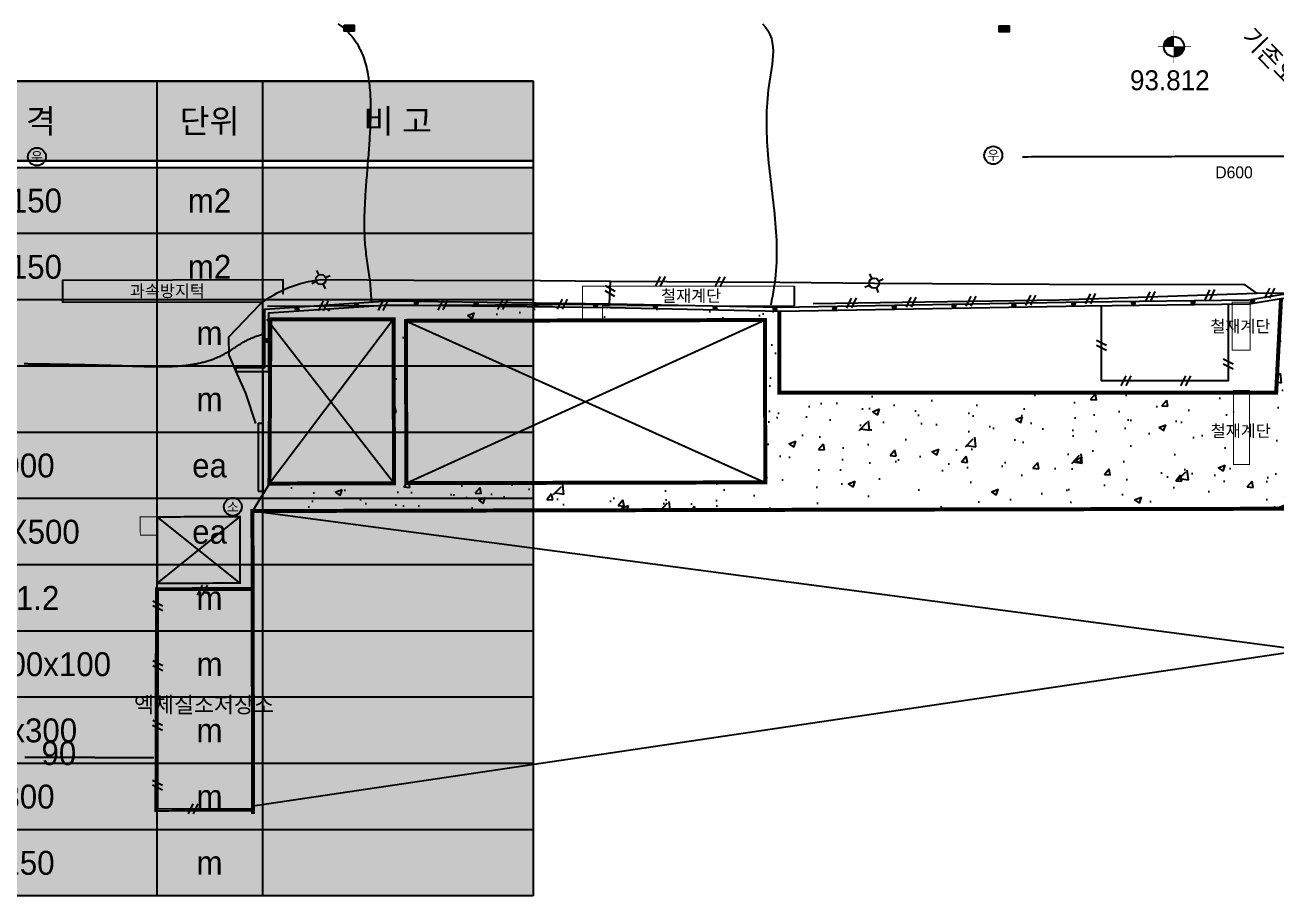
# Model space of a CAD drawing. Header units: millimetres. Extents: x 215149 to 215376, y 463026 to 463188.
# Drawn here: x 215180.8 to 215243.6, y 463026.3 to 463070 of the extents above; entities that cross this region are included whole.
import ezdxf
from ezdxf.enums import TextEntityAlignment as Align

# ---------------------------------------------------------------- set-up
doc = ezdxf.new("R2010")
doc.units = ezdxf.units.MM
doc.header["$MEASUREMENT"] = 0
for name, pattern in [('CENTER', [2, 1.25, -0.25, 0.25, -0.25]), ('DASHDOT', [1, 0.5, -0.25, 0, -0.25]), ('DASHED2', [0.375, 0.25, -0.125]), ('HIDDEN2', [0.1875, 0.125, -0.0625]), ('PHANTOM2', [1.25, 0.625, -0.125, 0.125, -0.125, 0.125, -0.125])]:
    doc.linetypes.add(name, pattern=pattern)
for name, color, linetype in [('-$-0-범례', 7, 'Continuous'), ('-C-L형 측구 경계석 철거', 10, 'CENTER'), ('-C-U형측구 철거', 5, 'Continuous'), ('-C-아스콘 절단', 1, 'DASHED2'), ('-C-아스콘 철거', 254, 'Continuous'), ('-C-오수관철거', 4, 'PHANTOM2'), ('-C-오수맨홀 철거', 4, 'Continuous'), ('-C-우수관철거', 3, 'HIDDEN2'), ('-C-집수정철거', 3, 'Continuous'), ('-C-콘크리트 절단', 30, 'DASHDOT'), ('-C-콘크리트 철거', 253, 'Continuous'), ('-C-휀스 철거', 6, 'FENCELINE1'), ('1M(48)', 252, 'Continuous'), ('5M(86)', 252, 'Continuous'), ("CON'C(31)", 252, 'Continuous'), ('TEX', 252, 'Continuous'), ('TEXT', 252, 'Continuous'), ('가로등(32)', 252, 'Continuous'), ('도근점(1)', 252, 'Continuous'), ('도시가스맨홀(50)', 252, 'Continuous'), ('빗물받이(5)', 252, 'Continuous'), ('소환전(24)', 252, 'Continuous'), ('아스팔트도로(1)', 252, 'Continuous'), ('옹벽(4)', 252, 'Continuous'), ('우수맨홀(42)', 252, 'Continuous'), ('조립식건물(40)', 252, 'Continuous'), ('콘크리트수로(5)', 252, 'Continuous'), ('현황선', 252, 'Continuous'), ('휀스(70)', 252, 'Continuous')]:
    doc.layers.add(name, color=color, linetype=linetype)
doc.styles.add('돋음', font='Dotum.ttf')
doc.styles.add('돋음체', font='DotumChe.TTF')
doc.styles.add('휴먼엑스포', font='Expo M.ttf')
doc.linetypes.add('FENCELINE1', pattern='A,0.25,-0.1,[133,ltypeshp.shx,S=0.1,R=0,X=-0.1,Y=0],-0.1,1', length=1.45)
pattern_1 = [(50, (0, 0), (3.586300913, -0.313760675), [0.375, -4.125]), (355, (0, 0), (-0.693756668, 3.760960669), [0.3, -3.3]), (100.45144446, (0.299, -0.026), (2.892544234, 3.447199955), [0.31870096, -3.50571056]), (46.1842, (0, 1), (5.336206653, -0.827596404), [0.5625, -6.1875]), (96.6356355, (0.4447, 0.931), (4.67330973, 4.870593004), [0.47805171, -5.2585688]), (351.184164, (0, 1), (4.673309725, 4.870593), [0.45, -4.950000005]), (21, (0.5, 0.75), (2.98453526, -2.013094453), [0.375, -4.125]), (326, (0.5, 0.75), (1.21657666, 3.625750225), [0.3, -3.3]), (71.45144474, (0.7487, 0.5822), (4.201111884, 1.612655764), [0.31870095, -3.50571056]), (37.5, (0, 0), (0.0607992766, 1.664469269), [0, -3.26, 0, -3.35, 0, -3.3125]), (7.5, (0, 0), (1.315347687, 1.9720585594), [0, -1.91, 0, -3.185, 0, -1.2625]), (327.5, (-1.115, 0), (2.669112181, -0.1127743587), [0, -1.25, 0, -3.9, 0, -5.175]), (317.5, (-1.615, 0), (2.915930847, 0.500524912), [0, -1.625, 0, -2.59, 0, -3.675])]

# ---------------------------------------------------------------- blocks, each defined once
blk = doc.blocks.new('P')
at = {"layer": '휀스(70)', "linetype": 'Continuous'}
for points in [[(-0.25, -0.25), (0, 0.25)], [(0, -0.25), (0.25, 0.25)]]:
    blk.add_lwpolyline(points, dxfattribs=at)
blk = doc.blocks.new('I1')
at = {"layer": '옹벽(4)'}
blk.add_hatch(color=256, dxfattribs=at).paths.add_polyline_path([(-0.084, 0, 1), (0.085, 0, 1)])
blk.add_circle((0, 0), 0.0846, dxfattribs=at)
blk = doc.blocks.new('w')
at = {"layer": '우수맨홀(42)'}
blk.add_circle((0, 0), 0.75, dxfattribs=at)
at = {"layer": '우수맨홀(42)', "style": '돋음체'}
blk.add_text('우', height=0.8, dxfattribs=at).set_placement((0, 0), align=Align.MIDDLE)
blk = doc.blocks.new('so')
at = {"layer": '소환전(24)'}
blk.add_circle((0, 0), 0.75, dxfattribs=at)
at = {"layer": '소환전(24)', "style": '돋음체'}
blk.add_text('소', height=0.8, dxfattribs=at).set_placement((0, 0), align=Align.MIDDLE)
blk = doc.blocks.new('F')
at = {"layer": '가로등(32)'}
for p, q in [((-0.19, 0.42), (-0.35, 0.77)), ((0.42, 0.19), (0.77, 0.35)), ((-0.42, -0.19), (-0.77, -0.35)), ((0.19, -0.42), (0.35, -0.77))]:
    blk.add_line(p, q, dxfattribs=at)
blk.add_circle((0, 0), 0.42, dxfattribs=at)
blk = doc.blocks.new('W1')
at = {"layer": '빗물받이(5)'}
h = blk.add_hatch(dxfattribs=at)
h.set_pattern_fill('ANSI31', color=256, scale=0.02, style=0)
h.set_pattern_definition([(45, (-178.083926, -134.613974), (-0.04490128, 0.04490128), [])])
h.paths.add_polyline_path([(0.26, 0.149), (-0.24, 0.149), (-0.24, -0.151), (0.26, -0.151)])
blk.add_lwpolyline([(-0.24, 0.149), (0.26, 0.149), (0.26, -0.151), (-0.24, -0.151), (-0.24, 0.149)], dxfattribs=at)
blk = doc.blocks.new('A$C483728D8')
at = {"layer": '도근점(1)', "const_width": 0.506}
for points in [[(0.803, 1.075, 0.414214), (0.55, 0.822, 1)], [(0.803, 0.569, 0.414214), (1.056, 0.822, 1)]]:
    blk.add_lwpolyline(points, format="xyb", dxfattribs=at)
at = {"layer": '도근점(1)', "const_width": 0.02}
for points in [[(0.803, 0), (0.803, 1.635)], [(1.659, 0.822), (0, 0.822)]]:
    blk.add_lwpolyline(points, dxfattribs=at)
at = {"layer": '도근점(1)'}
blk.add_circle((0.803, 0.822), 0.506, dxfattribs=at)
blk = doc.blocks.new('A$C3eb1137b')
at = {"layer": 'TEX', "ltscale": 1.2, "style": '휴먼엑스포'}
blk.add_text('기존오수맨홀', height=0.9, rotation=313.42948, dxfattribs=at).set_placement((20.957, -42.219))
blk = doc.blocks.new('A$C348b88a3')
at = {"layer": '-$-0-범례'}
blk.add_hatch(color=254, dxfattribs=at).paths.add_polyline_path([(0, 28.171), (42.821, 28.171), (42.821, 25.179), (0, 25.179)])
at = {"layer": '-$-0-범례', "true_color": 0xffffff}
blk.add_hatch(color=7, dxfattribs=at).paths.add_polyline_path([(0, -2.493), (42.821, -2.493), (42.821, 24.93), (0, 24.93)])
at = {"layer": '-C-아스콘 철거'}
h = blk.add_hatch(color=256, dxfattribs=at)
h.dxf.hatch_style = 1
h.paths.add_polyline_path([(1.312, 21.854), (8.165, 21.854), (8.165, 20.354), (1.312, 20.354)])
at = {"layer": '-C-콘크리트 철거'}
h = blk.add_hatch(color=256, dxfattribs=at)
h.dxf.hatch_style = 1
h.paths.add_polyline_path([(1.312, 24.347), (8.165, 24.347), (8.165, 22.847), (1.312, 22.847)])
at = {"layer": '-$-0-범례', "color": 254}
blk.add_line((0, 28.171), (42.821, 28.171), dxfattribs=at)
at = {"layer": '-$-0-범례', "color": 1}
for p, q in [((42.821, 28.171), (0, 28.171)), ((9.557, 28.171), (9.557, -2.493)), ((18.132, 28.171), (18.132, -2.493)), ((28.639, 28.171), (28.639, -2.493)), ((32.62, 28.171), (32.62, -2.493)), ((0, 25.179), (42.821, 25.179)), ((0, 24.93), (42.821, 24.93)), ((42.821, 22.437), (0, 22.437)), ((42.821, 19.944), (0, 19.944)), ((42.821, 17.451), (0, 17.451)), ((42.821, 14.958), (0, 14.958)), ((42.821, 12.465), (0, 12.465)), ((42.821, 9.972), (0, 9.972)), ((42.821, 7.479), (0, 7.479)), ((42.821, 4.986), (0, 4.986)), ((42.821, 2.493), (0, 2.493)), ((42.821, 0), (0, 0)), ((42.821, -2.493), (0, -2.493))]:
    blk.add_line(p, q, dxfattribs=at)
for points in [[(0, 28.171), (0, -2.493)], [(42.821, 28.171), (42.821, -2.493)]]:
    blk.add_lwpolyline(points, dxfattribs=at)
blk.add_lwpolyline([(0, 28.171), (42.821, 28.171), (42.821, 25.179), (0, 25.179)], close=True, dxfattribs=at)
at = {"layer": '-C-L형 측구 경계석 철거', "ltscale": 2, "const_width": 0.15}
blk.add_lwpolyline([(1.352, 6.232), (8.205, 6.232)], dxfattribs=at)
at = {"layer": '-C-U형측구 철거', "const_width": 0.15}
blk.add_lwpolyline([(1.352, 3.739), (8.205, 3.739)], dxfattribs=at)
at = {"layer": '-C-아스콘 절단', "ltscale": 5}
blk.add_lwpolyline([(1.352, 16.204), (8.205, 16.204)], dxfattribs=at)
at = {"layer": '-C-오수관철거', "ltscale": 2, "const_width": 0.225, "flags": 128}
blk.add_lwpolyline([(1.352, -1.246), (8.205, -1.246)], dxfattribs=at)
at = {"layer": '-C-오수맨홀 철거'}
for radius in [0.75, 0.375]:
    blk.add_circle((4.779, 13.711), radius, dxfattribs=at)
at = {"layer": '-C-우수관철거', "ltscale": 10, "const_width": 0.225}
blk.add_lwpolyline([(1.352, 1.247), (8.205, 1.247)], dxfattribs=at)
at = {"layer": '-C-집수정철거'}
blk.add_lwpolyline([(4.028, 11.968), (4.028, 10.468), (5.528, 10.468), (5.528, 11.968), (4.028, 11.968), (5.528, 10.468), (5.528, 11.968), (4.028, 10.468)], dxfattribs=at)
at = {"layer": '-C-콘크리트 절단', "ltscale": 5}
blk.add_lwpolyline([(1.352, 18.697), (8.205, 18.697)], dxfattribs=at)
at = {"layer": '-C-콘크리트 철거'}
for points in [[(1.312, 24.347), (8.165, 24.347), (8.165, 22.847), (1.312, 22.847)], [(1.312, 21.854), (8.165, 21.854), (8.165, 20.354), (1.312, 20.354)]]:
    blk.add_lwpolyline(points, close=True, dxfattribs=at)
at = {"layer": '-C-휀스 철거', "ltscale": 2, "const_width": 0.15}
blk.add_lwpolyline([(1.352, 8.725), (8.205, 8.725)], dxfattribs=at)
at = {"layer": '-$-0-범례', "color": 3, "style": '돋음'}
blk.add_text('● 범 례', height=1.2, dxfattribs=at).set_placement((-0.121, 30.017), align=Align.MIDDLE_LEFT)
at = {"layer": '-$-0-범례', "color": 5, "style": '돋음'}
for s, p in [('구 분', (4.778, 26.675)), ('명   칭', (13.844, 26.675)), ('규  격', (23.386, 26.675)), ('단위', (30.629, 26.675)), ('비 고', (37.72, 26.675))]:
    blk.add_text(s, height=0.9, dxfattribs=at).set_placement(p, align=Align.MIDDLE_CENTER)
at = {"layer": '-$-0-범례', "color": 3, "style": '돋음'}
for s, p in [('콘크리트 철거', (13.844, 23.683)), ('T=150', (23.386, 23.683)), ('m2', (30.629, 23.683)), ('아스콘 철거', (13.845, 21.19)), ('T=150', (23.386, 21.19)), ('m2', (30.629, 21.19)), ('콘크리트절단', (13.844, 18.697)), ('m', (30.629, 18.697)), ('아스콘절단', (13.845, 16.204)), ('m', (30.629, 16.204)), ('오수맨홀철거', (13.845, 13.711)), ('D900', (23.386, 13.711)), ('ea', (30.629, 13.711)), ('집수정철거', (13.844, 11.218)), ('500X500', (23.385, 11.218)), ('ea', (30.629, 11.218)), ('휀스철거', (13.844, 8.725)), ('H=1.2', (23.385, 8.725)), ('m', (30.629, 8.725)), ('L형측구 철거', (13.844, 6.232)), ('180x200x100', (23.385, 6.232)), ('m', (30.629, 6.232)), ('U형측구 철거', (13.844, 3.739)), ('300x300', (23.385, 3.739)), ('m', (30.629, 3.739)), ('우수관 철거', (13.844, 1.247)), ('D300', (23.385, 1.247)), ('m', (30.629, 1.247)), ('오수관 철거', (13.844, -1.246)), ('D150', (23.386, -1.246)), ('m', (30.629, -1.246))]:
    blk.add_text(s, height=0.9, dxfattribs=at).set_placement(p, align=Align.MIDDLE_CENTER)

msp = doc.modelspace()

# ---------------------------------------------------------------- hatches: boundary and pattern name
at = {"layer": "CON'C(31)"}
h = msp.add_hatch(dxfattribs=at)
h.set_pattern_fill('AR-CONC', color=256, scale=0.5)
h.set_pattern_definition(pattern_1)
h.paths.add_polyline_path([(215274.011, 463056.449), (215265.071, 463056.376), (215243.857, 463056.293), (215243.614, 463051.576), (215243.191, 463051.576), (215242.606, 463045.745), (215271.247, 463045.808)])
h.paths.add_polyline_path([(215259.505, 463047.164), (215246.392, 463047.135), (215246.372, 463056.034), (215259.485, 463056.063)], flags=16)
h.paths.add_polyline_path([(215295.016, 463049.553), (215295.206, 463050.104), (215295.136, 463050.195), (215295.064, 463050.302), (215294.999, 463050.413), (215294.939, 463050.527), (215294.885, 463050.644), (215294.835, 463050.763), (215294.79, 463050.884), (215294.748, 463051.006), (215294.709, 463051.128), (215294.673, 463051.252), (215294.638, 463051.376), (215294.605, 463051.501), (215294.573, 463051.625), (215294.541, 463051.75), (215294.51, 463051.875), (215294.478, 463052), (215294.445, 463052.125), (215294.411, 463052.249), (215294.376, 463052.373), (215294.338, 463052.496), (215294.298, 463052.619), (215294.255, 463052.74), (215294.21, 463052.861), (215294.161, 463052.98), (215294.111, 463053.099), (215294.058, 463053.216), (215294.003, 463053.333), (215293.946, 463053.448), (215293.887, 463053.563), (215293.826, 463053.677), (215293.764, 463053.79), (215293.701, 463053.902), (215293.637, 463054.014), (215293.572, 463054.125), (215293.505, 463054.235), (215293.439, 463054.346), (215293.372, 463054.456), (215293.304, 463054.565), (215293.236, 463054.675), (215289.526, 463056.576), (215274.011, 463056.449), (215271.247, 463045.808), (215290.496, 463045.851), (215290.496, 463047.061), (215292.984, 463047.061), (215292.984, 463045.857), (215293.58, 463045.858), (215293.614, 463030.654), (215297.081, 463031.047), (215296.974, 463043.661), (215297.174, 463043.663), (215297.86, 463044.351), (215298.114, 463044.607), (215294.076, 463047.239)])
h.paths.add_polyline_path([(215277.431, 463048.624), (215277.415, 463056.082), (215290.056, 463056.11), (215290.06, 463054.366), (215291.103, 463054.368), (215291.112, 463050.362), (215290.069, 463050.359), (215290.072, 463048.653)], flags=16)
h.paths.add_polyline_path([(215290.563, 463049.488, -1), (215291.463, 463049.488, -1)], flags=16)
h.paths.add_polyline_path([(215293.737, 463047.947, -1), (215292.837, 463047.947, -1)], flags=16)
h.paths.add_polyline_path([(215240.269, 463049.139), (215243.402, 463049.139), (215243.402, 463050.169), (215240.269, 463050.169)], flags=9)
h.paths.add_polyline_path([(215292.826, 463047.543), (215293.749, 463047.543), (215293.749, 463048.35), (215292.826, 463048.35)], flags=24)
h.paths.add_polyline_path([(215290.57, 463049.143), (215291.455, 463049.143), (215291.455, 463049.833), (215290.57, 463049.833)], flags=24)
h = msp.add_hatch(dxfattribs=at)
h.set_pattern_fill('AR-CONC', color=256, scale=0.5)
h.set_pattern_definition(pattern_1)
h.paths.add_polyline_path([(215241.478, 463051.576), (215218.676, 463051.576), (215218.676, 463055.66), (215210.178, 463055.838), (215209.785, 463055.843), (215209.785, 463055.199), (215217.937, 463055.217), (215217.946, 463055.221), (215217.964, 463047.071), (215199.941, 463047.031), (215199.923, 463055.177), (215208.785, 463055.196), (215208.785, 463055.856), (215200.662, 463055.964), (215198.564, 463055.952), (215193.031, 463055.573), (215193.032, 463055.112), (215193.116, 463055.005), (215193.117, 463055.244), (215199.302, 463055.258), (215199.32, 463047.024), (215193.069, 463047.011), (215192.214, 463045.632), (215242.606, 463045.745), (215243.191, 463051.576), (215242.267, 463051.576), (215242.267, 463047.97), (215241.478, 463047.97)])
h.paths.add_polyline_path([(215240.269, 463049.139), (215243.402, 463049.139), (215243.402, 463050.169), (215240.269, 463050.169)], flags=9)

# ---------------------------------------------------------------- linework, layer by layer
at = {"layer": '1M(48)'}
for points, elevation in [([(215196.504, 463070.075), (215196.601, 463070.011), (215196.601, 463070.011), (215196.695, 463069.944), (215196.695, 463069.944), (215196.787, 463069.873), (215196.787, 463069.873), (215196.876, 463069.798), (215196.876, 463069.798), (215196.962, 463069.72), (215196.962, 463069.72), (215197.045, 463069.638), (215197.045, 463069.638), (215197.124, 463069.554), (215197.124, 463069.554), (215197.2, 463069.466), (215197.2, 463069.466), (215197.272, 463069.375), (215197.272, 463069.375), (215197.341, 463069.282), (215197.341, 463069.282), (215197.406, 463069.186), (215197.406, 463069.186), (215197.468, 463069.087), (215197.468, 463069.087), (215197.527, 463068.987), (215197.527, 463068.987), (215197.581, 463068.885), (215197.581, 463068.885), (215197.633, 463068.78), (215197.633, 463068.78), (215197.681, 463068.675), (215197.681, 463068.675), (215197.726, 463068.568), (215197.726, 463068.568), (215197.768, 463068.46), (215197.768, 463068.46), (215197.807, 463068.35), (215197.807, 463068.35), (215197.843, 463068.24), (215197.843, 463068.24), (215197.877, 463068.129), (215197.877, 463068.129), (215197.908, 463068.017), (215197.908, 463068.017), (215197.936, 463067.904), (215197.936, 463067.904), (215197.962, 463067.791), (215197.962, 463067.791), (215197.986, 463067.677), (215197.986, 463067.677), (215198.008, 463067.563), (215198.008, 463067.563), (215198.028, 463067.449), (215198.028, 463067.449), (215198.046, 463067.334), (215198.046, 463067.334), (215198.062, 463067.219), (215198.062, 463067.219), (215198.076, 463067.104), (215198.076, 463067.104), (215198.089, 463066.989), (215198.089, 463066.989), (215198.1, 463066.873), (215198.1, 463066.873), (215198.11, 463066.757), (215198.11, 463066.757), (215198.118, 463066.642), (215198.118, 463066.642), (215198.125, 463066.526), (215198.125, 463066.526), (215198.131, 463066.41), (215198.131, 463066.41), (215198.136, 463066.294), (215198.136, 463066.294), (215198.14, 463066.178), (215198.14, 463066.178), (215198.142, 463066.062), (215198.142, 463066.062), (215198.144, 463065.946), (215198.144, 463065.946), (215198.145, 463065.829), (215198.145, 463065.829), (215198.145, 463065.713), (215198.145, 463065.713), (215198.144, 463065.597), (215198.144, 463065.597), (215198.142, 463065.481), (215198.142, 463065.481), (215198.14, 463065.365), (215198.14, 463065.365), (215198.136, 463065.249), (215198.136, 463065.249), (215198.133, 463065.133), (215198.133, 463065.133), (215198.128, 463065.017), (215198.128, 463065.017), (215198.123, 463064.901), (215198.123, 463064.901), (215198.118, 463064.785), (215198.118, 463064.785), (215198.112, 463064.669), (215198.112, 463064.669), (215198.106, 463064.553), (215198.106, 463064.553), (215198.099, 463064.437), (215198.099, 463064.437), (215198.092, 463064.321), (215198.092, 463064.321), (215198.084, 463064.205), (215198.084, 463064.205), (215198.076, 463064.09), (215198.076, 463064.09), (215198.068, 463063.974), (215198.068, 463063.974), (215198.06, 463063.858), (215198.06, 463063.858), (215198.051, 463063.742), (215198.051, 463063.742), (215198.042, 463063.626), (215198.042, 463063.626), (215198.034, 463063.511), (215198.034, 463063.511), (215198.024, 463063.395), (215198.024, 463063.395), (215198.015, 463063.279), (215198.015, 463063.279), (215198.006, 463063.163), (215198.006, 463063.163), (215197.997, 463063.048), (215197.997, 463063.048), (215197.987, 463062.932), (215197.987, 463062.932), (215197.978, 463062.816), (215197.978, 463062.816), (215197.968, 463062.7), (215197.968, 463062.7), (215197.959, 463062.585), (215197.959, 463062.585), (215197.95, 463062.469), (215197.95, 463062.469), (215197.941, 463062.353), (215197.941, 463062.353), (215197.932, 463062.237), (215197.932, 463062.237), (215197.923, 463062.122), (215197.923, 463062.122), (215197.914, 463062.006), (215197.914, 463062.006), (215197.906, 463061.89), (215197.906, 463061.89), (215197.898, 463061.774), (215197.898, 463061.774), (215197.89, 463061.658), (215197.89, 463061.658), (215197.882, 463061.542), (215197.882, 463061.542), (215197.875, 463061.427), (215197.875, 463061.427), (215197.868, 463061.311), (215197.868, 463061.311), (215197.861, 463061.195), (215197.861, 463061.195), (215197.855, 463061.079), (215197.855, 463061.079), (215197.85, 463060.963), (215197.85, 463060.963), (215197.844, 463060.847), (215197.844, 463060.847), (215197.84, 463060.731), (215197.84, 463060.731), (215197.836, 463060.615), (215197.836, 463060.615), (215197.832, 463060.499), (215197.832, 463060.499), (215197.83, 463060.383), (215197.83, 463060.383), (215197.828, 463060.267), (215197.828, 463060.267), (215197.826, 463060.15), (215197.826, 463060.15), (215197.826, 463060.034), (215197.826, 463060.034), (215197.826, 463059.918), (215197.826, 463059.918), (215197.827, 463059.802), (215197.827, 463059.802), (215197.829, 463059.686), (215197.829, 463059.686), (215197.833, 463059.57), (215197.833, 463059.57), (215197.837, 463059.454), (215197.837, 463059.454), (215197.842, 463059.338), (215197.842, 463059.338), (215197.849, 463059.222), (215197.849, 463059.222), (215197.856, 463059.106), (215197.856, 463059.106), (215197.865, 463058.99), (215197.865, 463058.99), (215197.876, 463058.875), (215197.876, 463058.875), (215197.887, 463058.759), (215197.887, 463058.759), (215197.9, 463058.644), (215197.9, 463058.644), (215197.915, 463058.529), (215197.915, 463058.529), (215197.93, 463058.413), (215197.93, 463058.413), (215197.945, 463058.298), (215197.945, 463058.298), (215197.962, 463058.183), (215197.962, 463058.183), (215197.978, 463058.069), (215197.978, 463058.069), (215197.995, 463057.954), (215197.995, 463057.954), (215198.012, 463057.839), (215198.012, 463057.839), (215198.029, 463057.724), (215198.029, 463057.724), (215198.046, 463057.609), (215198.046, 463057.609), (215198.062, 463057.494), (215198.062, 463057.494), (215198.077, 463057.379), (215198.077, 463057.379), (215198.092, 463057.264), (215198.092, 463057.264), (215198.105, 463057.148), (215198.105, 463057.148), (215198.118, 463057.033), (215198.118, 463057.033), (215198.129, 463056.917), (215198.129, 463056.917), (215198.139, 463056.802), (215198.139, 463056.802), (215198.149, 463056.686), (215198.149, 463056.686), (215198.158, 463056.57), (215198.158, 463056.57), (215198.167, 463056.455), (215198.167, 463056.455), (215198.175, 463056.339), (215198.175, 463056.339), (215198.183, 463056.223), (215198.183, 463056.223), (215198.191, 463056.107)], 92), ([(215217.818, 463070.076), (215217.97, 463069.922), (215217.97, 463069.922), (215218.096, 463069.746), (215218.096, 463069.746), (215218.196, 463069.554), (215218.196, 463069.554), (215218.269, 463069.35), (215218.269, 463069.35), (215218.317, 463069.138), (215218.317, 463069.138), (215218.344, 463068.923), (215218.344, 463068.923), (215218.353, 463068.707), (215218.353, 463068.707), (215218.348, 463068.49), (215218.348, 463068.49), (215218.332, 463068.274), (215218.332, 463068.274), (215218.309, 463068.058), (215218.309, 463068.058), (215218.279, 463067.843), (215218.279, 463067.843), (215218.246, 463067.629), (215218.246, 463067.629), (215218.212, 463067.415), (215218.212, 463067.415), (215218.177, 463067.201), (215218.177, 463067.201), (215218.144, 463066.986), (215218.144, 463066.986), (215218.115, 463066.772), (215218.115, 463066.772), (215218.09, 463066.556), (215218.09, 463066.556), (215218.069, 463066.34), (215218.069, 463066.34), (215218.052, 463066.124), (215218.052, 463066.124), (215218.038, 463065.908), (215218.038, 463065.908), (215218.028, 463065.691), (215218.028, 463065.691), (215218.021, 463065.474), (215218.021, 463065.474), (215218.018, 463065.258), (215218.018, 463065.258), (215218.017, 463065.041), (215218.017, 463065.041), (215218.02, 463064.824), (215218.02, 463064.824), (215218.026, 463064.607), (215218.026, 463064.607), (215218.035, 463064.39), (215218.035, 463064.39), (215218.046, 463064.174), (215218.046, 463064.174), (215218.059, 463063.957), (215218.059, 463063.957), (215218.074, 463063.741), (215218.074, 463063.741), (215218.092, 463063.525), (215218.092, 463063.525), (215218.111, 463063.309), (215218.111, 463063.309), (215218.132, 463063.093), (215218.132, 463063.093), (215218.154, 463062.877), (215218.154, 463062.877), (215218.178, 463062.662), (215218.178, 463062.662), (215218.202, 463062.446), (215218.202, 463062.446), (215218.227, 463062.231), (215218.227, 463062.231), (215218.252, 463062.015), (215218.252, 463062.015), (215218.278, 463061.8), (215218.278, 463061.8), (215218.304, 463061.585), (215218.304, 463061.585), (215218.329, 463061.369), (215218.329, 463061.369), (215218.354, 463061.154), (215218.354, 463061.154), (215218.379, 463060.939), (215218.379, 463060.939), (215218.402, 463060.723), (215218.402, 463060.723), (215218.425, 463060.507), (215218.425, 463060.507), (215218.446, 463060.292), (215218.446, 463060.292), (215218.465, 463060.076), (215218.465, 463060.076), (215218.482, 463059.859), (215218.482, 463059.859), (215218.498, 463059.643), (215218.498, 463059.643), (215218.511, 463059.427), (215218.511, 463059.427), (215218.521, 463059.21), (215218.521, 463059.21), (215218.528, 463058.993), (215218.528, 463058.993), (215218.533, 463058.776), (215218.533, 463058.776), (215218.533, 463058.56), (215218.533, 463058.56), (215218.531, 463058.343), (215218.531, 463058.343), (215218.524, 463058.126), (215218.524, 463058.126), (215218.514, 463057.909), (215218.514, 463057.909), (215218.499, 463057.693), (215218.499, 463057.693), (215218.479, 463057.477), (215218.479, 463057.477), (215218.456, 463057.262), (215218.456, 463057.262), (215218.427, 463057.047), (215218.427, 463057.047), (215218.394, 463056.832), (215218.394, 463056.832), (215218.358, 463056.618), (215218.358, 463056.618), (215218.319, 463056.405), (215218.319, 463056.405), (215218.278, 463056.192), (215218.278, 463056.192), (215218.237, 463055.979)], 93), ([(215180.751, 463053.03), (215180.807, 463053.03), (215180.807, 463053.03), (215180.863, 463053.029), (215180.863, 463053.029), (215180.918, 463053.028), (215180.918, 463053.028), (215180.974, 463053.027), (215180.974, 463053.027), (215181.03, 463053.026), (215181.03, 463053.026), (215181.086, 463053.026), (215181.086, 463053.026), (215181.141, 463053.025), (215181.141, 463053.025), (215181.197, 463053.024), (215181.197, 463053.024), (215181.253, 463053.023), (215181.253, 463053.023), (215181.309, 463053.023), (215181.309, 463053.023), (215181.364, 463053.022), (215181.364, 463053.022), (215181.42, 463053.021), (215181.42, 463053.021), (215181.476, 463053.02), (215181.476, 463053.02), (215181.532, 463053.019), (215181.532, 463053.019), (215181.587, 463053.018), (215181.587, 463053.018), (215181.643, 463053.018), (215181.643, 463053.018), (215181.699, 463053.017), (215181.699, 463053.017), (215181.755, 463053.016), (215181.755, 463053.016), (215181.81, 463053.015), (215181.81, 463053.015), (215181.866, 463053.014), (215181.866, 463053.014), (215181.922, 463053.013), (215181.922, 463053.013), (215181.978, 463053.012), (215181.978, 463053.012), (215182.033, 463053.011), (215182.033, 463053.011), (215182.089, 463053.01), (215182.089, 463053.01), (215182.145, 463053.009), (215182.145, 463053.009), (215182.201, 463053.008), (215182.201, 463053.008), (215182.256, 463053.007), (215182.256, 463053.007), (215182.312, 463053.007), (215182.312, 463053.007), (215182.368, 463053.006), (215182.368, 463053.006), (215182.424, 463053.005), (215182.424, 463053.005), (215182.479, 463053.004), (215182.479, 463053.004), (215182.535, 463053.003), (215182.535, 463053.003), (215182.591, 463053.002), (215182.591, 463053.002), (215182.647, 463053), (215182.647, 463053), (215182.703, 463052.999), (215182.703, 463052.999), (215182.758, 463052.998), (215182.758, 463052.998), (215182.814, 463052.997), (215182.814, 463052.997), (215182.87, 463052.996), (215182.87, 463052.996), (215182.926, 463052.995), (215182.926, 463052.995), (215182.981, 463052.994), (215182.981, 463052.994), (215183.037, 463052.993), (215183.037, 463052.993), (215183.093, 463052.992), (215183.093, 463052.992), (215183.149, 463052.991), (215183.149, 463052.991), (215183.204, 463052.99), (215183.204, 463052.99), (215183.26, 463052.988), (215183.26, 463052.988), (215183.316, 463052.987), (215183.316, 463052.987), (215183.372, 463052.986), (215183.372, 463052.986), (215183.427, 463052.985), (215183.427, 463052.985), (215183.483, 463052.984), (215183.483, 463052.984), (215183.539, 463052.983), (215183.539, 463052.983), (215183.595, 463052.981), (215183.595, 463052.981), (215183.65, 463052.98), (215183.65, 463052.98), (215183.706, 463052.979), (215183.706, 463052.979), (215183.762, 463052.978), (215183.762, 463052.978), (215183.818, 463052.976), (215183.818, 463052.976), (215183.873, 463052.975), (215183.873, 463052.975), (215183.929, 463052.974), (215183.929, 463052.974), (215183.985, 463052.973), (215183.985, 463052.973), (215184.041, 463052.971), (215184.041, 463052.971), (215184.096, 463052.97), (215184.096, 463052.97), (215184.152, 463052.969), (215184.152, 463052.969), (215184.208, 463052.967), (215184.208, 463052.967), (215184.264, 463052.966), (215184.264, 463052.966), (215184.319, 463052.964), (215184.319, 463052.964), (215184.375, 463052.963), (215184.375, 463052.963), (215184.431, 463052.962), (215184.431, 463052.962), (215184.487, 463052.96), (215184.487, 463052.96), (215184.542, 463052.959), (215184.542, 463052.959), (215184.598, 463052.957), (215184.598, 463052.957), (215184.654, 463052.956), (215184.654, 463052.956), (215184.709, 463052.954), (215184.709, 463052.954), (215184.765, 463052.953), (215184.765, 463052.953), (215184.821, 463052.952), (215184.821, 463052.952), (215184.877, 463052.95), (215184.877, 463052.95), (215184.932, 463052.949), (215184.932, 463052.949), (215184.988, 463052.947), (215184.988, 463052.947), (215185.044, 463052.945), (215185.044, 463052.945), (215185.1, 463052.944), (215185.1, 463052.944), (215185.155, 463052.942), (215185.155, 463052.942), (215185.211, 463052.941), (215185.211, 463052.941), (215185.267, 463052.939), (215185.267, 463052.939), (215185.323, 463052.938), (215185.323, 463052.938), (215185.378, 463052.936), (215185.378, 463052.936), (215185.434, 463052.934), (215185.434, 463052.934), (215185.49, 463052.933), (215185.49, 463052.933), (215185.546, 463052.931), (215185.546, 463052.931), (215185.601, 463052.929), (215185.601, 463052.929), (215185.657, 463052.928), (215185.657, 463052.928), (215185.713, 463052.926), (215185.713, 463052.926), (215185.769, 463052.924), (215185.769, 463052.924), (215185.824, 463052.922), (215185.824, 463052.922), (215185.88, 463052.921), (215185.88, 463052.921), (215185.936, 463052.919), (215185.936, 463052.919), (215185.992, 463052.917), (215185.992, 463052.917), (215186.047, 463052.915), (215186.047, 463052.915), (215186.103, 463052.914), (215186.103, 463052.914), (215186.159, 463052.912), (215186.159, 463052.912), (215186.214, 463052.91), (215186.214, 463052.91), (215186.27, 463052.908), (215186.27, 463052.908), (215186.326, 463052.906), (215186.326, 463052.906), (215186.382, 463052.904), (215186.382, 463052.904), (215186.437, 463052.903), (215186.437, 463052.903), (215186.493, 463052.901), (215186.493, 463052.901), (215186.549, 463052.899), (215186.549, 463052.899), (215186.605, 463052.897), (215186.605, 463052.897), (215186.66, 463052.896), (215186.66, 463052.896), (215186.716, 463052.894), (215186.716, 463052.894), (215186.772, 463052.892), (215186.772, 463052.892), (215186.828, 463052.891), (215186.828, 463052.891), (215186.883, 463052.889), (215186.883, 463052.889), (215186.939, 463052.888), (215186.939, 463052.888), (215186.995, 463052.886), (215186.995, 463052.886), (215187.051, 463052.885), (215187.051, 463052.885), (215187.106, 463052.884), (215187.106, 463052.884), (215187.162, 463052.883), (215187.162, 463052.883), (215187.218, 463052.882), (215187.218, 463052.882), (215187.274, 463052.881), (215187.274, 463052.881), (215187.329, 463052.881), (215187.329, 463052.881), (215187.385, 463052.88), (215187.385, 463052.88), (215187.441, 463052.88), (215187.441, 463052.88), (215187.497, 463052.88), (215187.497, 463052.88), (215187.552, 463052.88), (215187.552, 463052.88), (215187.608, 463052.88), (215187.608, 463052.88), (215187.664, 463052.88), (215187.664, 463052.88), (215187.72, 463052.88), (215187.72, 463052.88), (215187.775, 463052.881), (215187.775, 463052.881), (215187.831, 463052.882), (215187.831, 463052.882), (215187.887, 463052.883), (215187.887, 463052.883), (215187.943, 463052.884), (215187.943, 463052.884), (215187.998, 463052.886), (215187.998, 463052.886), (215188.054, 463052.887), (215188.054, 463052.887), (215188.11, 463052.889), (215188.11, 463052.889), (215188.166, 463052.892), (215188.166, 463052.892), (215188.221, 463052.894), (215188.221, 463052.894), (215188.277, 463052.897), (215188.277, 463052.897), (215188.333, 463052.9), (215188.333, 463052.9), (215188.388, 463052.903), (215188.388, 463052.903), (215188.444, 463052.907), (215188.444, 463052.907), (215188.5, 463052.911), (215188.5, 463052.911), (215188.555, 463052.915), (215188.555, 463052.915), (215188.611, 463052.92), (215188.611, 463052.92), (215188.666, 463052.925), (215188.666, 463052.925), (215188.722, 463052.93), (215188.722, 463052.93), (215188.777, 463052.936), (215188.777, 463052.936), (215188.833, 463052.942), (215188.833, 463052.942), (215188.888, 463052.948), (215188.888, 463052.948), (215188.944, 463052.955), (215188.944, 463052.955), (215188.999, 463052.962), (215188.999, 463052.962), (215189.054, 463052.969), (215189.054, 463052.969), (215189.109, 463052.977), (215189.109, 463052.977), (215189.164, 463052.986), (215189.164, 463052.986), (215189.219, 463052.995), (215189.219, 463052.995), (215189.274, 463053.004), (215189.274, 463053.004), (215189.329, 463053.014), (215189.329, 463053.014), (215189.384, 463053.024), (215189.384, 463053.024), (215189.439, 463053.035), (215189.439, 463053.035), (215189.494, 463053.046), (215189.494, 463053.046), (215189.548, 463053.057), (215189.548, 463053.057), (215189.603, 463053.07), (215189.603, 463053.07), (215189.657, 463053.082), (215189.657, 463053.082), (215189.711, 463053.095), (215189.711, 463053.095), (215189.765, 463053.109), (215189.765, 463053.109), (215189.819, 463053.123), (215189.819, 463053.123), (215189.873, 463053.138), (215189.873, 463053.138), (215189.926, 463053.154), (215189.926, 463053.154), (215189.98, 463053.17), (215189.98, 463053.17), (215190.033, 463053.186), (215190.033, 463053.186), (215190.086, 463053.203), (215190.086, 463053.203), (215190.139, 463053.221), (215190.139, 463053.221), (215190.191, 463053.24), (215190.191, 463053.24), (215190.244, 463053.259), (215190.244, 463053.259), (215190.296, 463053.278), (215190.296, 463053.278), (215190.348, 463053.298), (215190.348, 463053.298), (215190.4, 463053.319), (215190.4, 463053.319), (215190.451, 463053.341), (215190.451, 463053.341), (215190.502, 463053.363), (215190.502, 463053.363), (215190.553, 463053.386), (215190.553, 463053.386), (215190.604, 463053.409), (215190.604, 463053.409), (215190.654, 463053.433), (215190.654, 463053.433), (215190.704, 463053.458), (215190.704, 463053.458), (215190.754, 463053.484), (215190.754, 463053.484), (215190.803, 463053.51), (215190.803, 463053.51), (215190.852, 463053.537), (215190.852, 463053.537), (215190.9, 463053.564), (215190.9, 463053.564), (215190.949, 463053.592), (215190.949, 463053.592), (215190.997, 463053.621), (215190.997, 463053.621), (215191.044, 463053.65), (215191.044, 463053.65), (215191.092, 463053.679), (215191.092, 463053.679), (215191.139, 463053.709), (215191.139, 463053.709), (215191.186, 463053.739), (215191.186, 463053.739), (215191.232, 463053.769), (215191.232, 463053.769), (215191.279, 463053.8), (215191.279, 463053.8), (215191.326, 463053.83), (215191.326, 463053.83), (215191.372, 463053.861), (215191.372, 463053.861), (215191.419, 463053.891), (215191.419, 463053.891), (215191.466, 463053.922), (215191.466, 463053.922), (215191.513, 463053.952), (215191.513, 463053.952), (215191.56, 463053.982), (215191.56, 463053.982), (215191.607, 463054.012), (215191.607, 463054.012), (215191.654, 463054.041), (215191.654, 463054.041), (215191.702, 463054.07), (215191.702, 463054.07), (215191.75, 463054.099), (215191.75, 463054.099), (215191.798, 463054.127), (215191.798, 463054.127), (215191.846, 463054.154), (215191.846, 463054.154), (215191.895, 463054.181), (215191.895, 463054.181), (215191.945, 463054.207), (215191.945, 463054.207), (215191.994, 463054.232), (215191.994, 463054.232), (215192.045, 463054.257), (215192.045, 463054.257), (215192.095, 463054.28), (215192.095, 463054.28), (215192.146, 463054.303), (215192.146, 463054.303), (215192.198, 463054.324), (215192.198, 463054.324), (215192.249, 463054.345), (215192.249, 463054.345), (215192.301, 463054.365), (215192.301, 463054.365), (215192.353, 463054.385), (215192.353, 463054.385), (215192.406, 463054.404), (215192.406, 463054.404), (215192.459, 463054.422), (215192.459, 463054.422), (215192.511, 463054.44), (215192.511, 463054.44), (215192.564, 463054.458), (215192.564, 463054.458), (215192.617, 463054.475), (215192.617, 463054.475), (215192.67, 463054.492), (215192.67, 463054.492), (215192.724, 463054.509), (215192.724, 463054.509), (215192.777, 463054.526), (215192.777, 463054.526), (215192.83, 463054.542)], 91)]:
    msp.add_lwpolyline(points, dxfattribs=dict(at, elevation=elevation))
at = {"layer": '5M(86)', "elevation": 90}
msp.add_lwpolyline([(215180.792, 463033.285), (215180.828, 463033.285), (215180.828, 463033.285), (215180.864, 463033.285), (215180.864, 463033.285), (215180.9, 463033.285), (215180.9, 463033.285), (215180.936, 463033.285), (215180.936, 463033.285), (215180.972, 463033.284), (215180.972, 463033.284), (215181.008, 463033.284), (215181.008, 463033.284), (215181.044, 463033.284), (215181.044, 463033.284), (215181.08, 463033.284), (215181.08, 463033.284), (215181.116, 463033.284), (215181.116, 463033.284), (215181.152, 463033.284), (215181.152, 463033.284), (215181.188, 463033.284), (215181.188, 463033.284), (215181.224, 463033.283), (215181.224, 463033.283), (215181.26, 463033.283), (215181.26, 463033.283), (215181.296, 463033.283), (215181.296, 463033.283), (215181.332, 463033.283), (215181.332, 463033.283), (215181.368, 463033.283), (215181.368, 463033.283), (215181.404, 463033.283), (215181.404, 463033.283), (215181.44, 463033.283), (215181.44, 463033.283), (215181.476, 463033.283), (215181.476, 463033.283), (215181.512, 463033.282), (215181.512, 463033.282), (215181.548, 463033.282), (215181.548, 463033.282), (215181.584, 463033.282), (215181.584, 463033.282), (215181.62, 463033.282), (215181.62, 463033.282), (215181.656, 463033.282), (215181.656, 463033.282), (215181.692, 463033.282), (215181.692, 463033.282), (215181.728, 463033.282), (215181.728, 463033.282), (215181.764, 463033.281), (215181.764, 463033.281), (215181.8, 463033.281), (215181.8, 463033.281), (215181.836, 463033.281), (215181.836, 463033.281), (215181.872, 463033.281), (215181.872, 463033.281), (215181.908, 463033.281), (215181.908, 463033.281), (215181.944, 463033.281), (215181.944, 463033.281), (215181.98, 463033.281), (215181.98, 463033.281), (215182.016, 463033.28), (215182.016, 463033.28), (215182.052, 463033.28), (215182.052, 463033.28), (215182.088, 463033.28), (215182.088, 463033.28), (215182.124, 463033.28), (215182.124, 463033.28), (215182.16, 463033.28), (215182.16, 463033.28), (215182.196, 463033.28), (215182.196, 463033.28), (215182.232, 463033.28), (215182.232, 463033.28), (215182.268, 463033.279), (215182.268, 463033.279), (215182.304, 463033.279), (215182.304, 463033.279), (215182.34, 463033.279), (215182.34, 463033.279), (215182.376, 463033.279), (215182.376, 463033.279), (215182.412, 463033.279), (215182.412, 463033.279), (215182.448, 463033.279), (215182.448, 463033.279), (215182.484, 463033.279), (215182.484, 463033.279), (215182.52, 463033.278), (215182.52, 463033.278), (215182.556, 463033.278), (215182.556, 463033.278), (215182.592, 463033.278), (215182.592, 463033.278), (215182.628, 463033.278), (215182.628, 463033.278), (215182.664, 463033.278), (215182.664, 463033.278), (215182.7, 463033.278), (215182.7, 463033.278), (215182.736, 463033.278), (215182.736, 463033.278), (215182.772, 463033.277), (215182.772, 463033.277), (215182.808, 463033.277), (215182.808, 463033.277), (215182.844, 463033.277), (215182.844, 463033.277), (215182.88, 463033.277), (215182.88, 463033.277), (215182.916, 463033.277), (215182.916, 463033.277), (215182.952, 463033.277), (215182.952, 463033.277), (215182.988, 463033.277), (215182.988, 463033.277), (215183.024, 463033.277), (215183.024, 463033.277), (215183.06, 463033.276), (215183.06, 463033.276), (215183.096, 463033.276), (215183.096, 463033.276), (215183.132, 463033.276), (215183.132, 463033.276), (215183.168, 463033.276), (215183.168, 463033.276), (215183.204, 463033.276), (215183.204, 463033.276), (215183.24, 463033.276), (215183.24, 463033.276), (215183.276, 463033.276), (215183.276, 463033.276), (215183.312, 463033.275), (215183.312, 463033.275), (215183.348, 463033.275), (215183.348, 463033.275), (215183.384, 463033.275), (215183.384, 463033.275), (215183.42, 463033.275), (215183.42, 463033.275), (215183.456, 463033.275), (215183.456, 463033.275), (215183.492, 463033.275), (215183.492, 463033.275), (215183.528, 463033.275), (215183.528, 463033.275), (215183.564, 463033.274), (215183.564, 463033.274), (215183.6, 463033.274), (215183.6, 463033.274), (215183.636, 463033.274), (215183.636, 463033.274), (215183.672, 463033.274), (215183.672, 463033.274), (215183.708, 463033.274), (215183.708, 463033.274), (215183.744, 463033.274), (215183.744, 463033.274), (215183.78, 463033.274), (215183.78, 463033.274), (215183.816, 463033.273), (215183.816, 463033.273), (215183.852, 463033.273), (215183.852, 463033.273), (215183.888, 463033.273), (215183.888, 463033.273), (215183.924, 463033.273), (215183.924, 463033.273), (215183.96, 463033.273), (215183.96, 463033.273), (215183.996, 463033.273), (215183.996, 463033.273), (215184.032, 463033.273), (215184.032, 463033.273), (215184.068, 463033.272), (215184.068, 463033.272), (215184.104, 463033.272), (215184.104, 463033.272), (215184.14, 463033.272), (215184.14, 463033.272), (215184.176, 463033.272), (215184.176, 463033.272), (215184.212, 463033.272), (215184.212, 463033.272), (215184.248, 463033.272), (215184.248, 463033.272), (215184.284, 463033.272), (215184.284, 463033.272), (215184.32, 463033.271), (215184.32, 463033.271), (215184.356, 463033.271), (215184.356, 463033.271), (215184.391, 463033.271), (215184.391, 463033.271), (215184.427, 463033.271), (215184.427, 463033.271), (215184.463, 463033.271), (215184.463, 463033.271), (215184.499, 463033.271), (215184.499, 463033.271), (215184.535, 463033.271), (215184.535, 463033.271), (215184.571, 463033.271), (215184.571, 463033.271), (215184.607, 463033.27), (215184.607, 463033.27), (215184.643, 463033.27), (215184.643, 463033.27), (215184.679, 463033.27), (215184.679, 463033.27), (215184.715, 463033.27), (215184.715, 463033.27), (215184.751, 463033.27), (215184.751, 463033.27), (215184.787, 463033.27), (215184.787, 463033.27), (215184.823, 463033.27), (215184.823, 463033.27), (215184.859, 463033.269), (215184.859, 463033.269), (215184.895, 463033.269), (215184.895, 463033.269), (215184.931, 463033.269), (215184.931, 463033.269), (215184.967, 463033.269), (215184.967, 463033.269), (215185.003, 463033.269), (215185.003, 463033.269), (215185.039, 463033.269), (215185.039, 463033.269), (215185.075, 463033.269), (215185.075, 463033.269), (215185.111, 463033.268), (215185.111, 463033.268), (215185.147, 463033.268), (215185.147, 463033.268), (215185.183, 463033.268), (215185.183, 463033.268), (215185.219, 463033.268), (215185.219, 463033.268), (215185.255, 463033.268), (215185.255, 463033.268), (215185.291, 463033.268), (215185.291, 463033.268), (215185.327, 463033.268), (215185.327, 463033.268), (215185.363, 463033.267), (215185.363, 463033.267), (215185.399, 463033.267), (215185.399, 463033.267), (215185.435, 463033.267), (215185.435, 463033.267), (215185.471, 463033.267), (215185.471, 463033.267), (215185.507, 463033.267), (215185.507, 463033.267), (215185.543, 463033.267), (215185.543, 463033.267), (215185.579, 463033.267), (215185.579, 463033.267), (215185.615, 463033.266), (215185.615, 463033.266), (215185.651, 463033.266), (215185.651, 463033.266), (215185.687, 463033.266), (215185.687, 463033.266), (215185.723, 463033.266), (215185.723, 463033.266), (215185.759, 463033.266), (215185.759, 463033.266), (215185.795, 463033.266), (215185.795, 463033.266), (215185.831, 463033.266), (215185.831, 463033.266), (215185.867, 463033.265), (215185.867, 463033.265), (215185.903, 463033.265), (215185.903, 463033.265), (215185.939, 463033.265), (215185.939, 463033.265), (215185.975, 463033.265), (215185.975, 463033.265), (215186.011, 463033.265), (215186.011, 463033.265), (215186.047, 463033.265), (215186.047, 463033.265), (215186.083, 463033.265), (215186.083, 463033.265), (215186.119, 463033.265), (215186.119, 463033.265), (215186.155, 463033.264), (215186.155, 463033.264), (215186.191, 463033.264), (215186.191, 463033.264), (215186.227, 463033.264), (215186.227, 463033.264), (215186.263, 463033.264), (215186.263, 463033.264), (215186.299, 463033.264), (215186.299, 463033.264), (215186.335, 463033.264), (215186.335, 463033.264), (215186.371, 463033.264), (215186.371, 463033.264), (215186.407, 463033.263), (215186.407, 463033.263), (215186.443, 463033.263), (215186.443, 463033.263), (215186.479, 463033.263), (215186.479, 463033.263), (215186.515, 463033.263), (215186.515, 463033.263), (215186.551, 463033.263), (215186.551, 463033.263), (215186.587, 463033.263), (215186.587, 463033.263), (215186.623, 463033.263), (215186.623, 463033.263), (215186.659, 463033.262), (215186.659, 463033.262), (215186.695, 463033.262), (215186.695, 463033.262), (215186.731, 463033.262), (215186.731, 463033.262), (215186.767, 463033.262), (215186.767, 463033.262), (215186.803, 463033.262), (215186.803, 463033.262), (215186.839, 463033.262), (215186.839, 463033.262), (215186.875, 463033.262), (215186.875, 463033.262), (215186.911, 463033.261), (215186.911, 463033.261), (215186.947, 463033.261), (215186.947, 463033.261), (215186.983, 463033.261), (215186.983, 463033.261), (215187.019, 463033.261), (215187.019, 463033.261), (215187.055, 463033.261), (215187.055, 463033.261), (215187.091, 463033.261), (215187.091, 463033.261), (215187.127, 463033.261), (215187.127, 463033.261), (215187.163, 463033.26), (215187.163, 463033.26), (215187.199, 463033.26), (215187.199, 463033.26), (215187.235, 463033.26), (215187.235, 463033.26), (215187.271, 463033.26)], dxfattribs=at)
at = {"layer": "CON'C(31)"}
for points in [[(215192.752, 463050.03), (215192.756, 463052.64)], [(215193.069, 463047.011), (215192.214, 463045.632)]]:
    msp.add_lwpolyline(points, dxfattribs=at)
for points, const_width in [([(215187.435, 463045.338), (215186.584, 463045.336), (215186.586, 463044.414), (215187.437, 463044.416)], 0.05), ([(215192.222, 463041.768), (215187.372, 463041.757), (215187.344, 463030.585), (215192.247, 463030.596)], 0.1)]:
    msp.add_lwpolyline(points, dxfattribs=dict(at, const_width=const_width))
at = {"layer": '아스팔트도로(1)'}
msp.add_lwpolyline([(215192.383, 463050.029), (215191.887, 463051.554), (215191.394, 463052.637), (215191.046, 463053.447), (215191.036, 463054.37), (215192.579, 463055.994, -0.144719), (215195.654, 463057.246), (215200.325, 463057.212), (215206.671, 463057.197), (215210.194, 463057.164), (215218.695, 463057.11), (215223.425, 463057.067), (215232.241, 463057.012), (215242.004, 463057.002), (215242.627, 463056.562)], format="xyb", dxfattribs=at)
at = {"layer": '옹벽(4)'}
for points in [[(215191.393, 463052.837), (215192.837, 463052.84), (215192.831, 463055.759), (215199.05, 463056.186), (215210.181, 463056.038), (215218.726, 463055.859), (215234.01, 463056.136), (215242.238, 463056.237), (215243.841, 463056.493), (215265.069, 463056.576), (215289.573, 463056.777), (215296.34, 463053.309)], [(215191.394, 463052.637), (215193.038, 463052.641), (215193.031, 463055.573), (215199.056, 463055.986), (215210.178, 463055.838), (215218.726, 463055.659), (215234.013, 463055.936), (215242.255, 463056.038), (215243.857, 463056.293), (215265.071, 463056.376), (215289.526, 463056.576), (215296.249, 463053.131)], [(215191.394, 463052.637), (215191.393, 463052.837)]]:
    msp.add_lwpolyline(points, dxfattribs=at)
at = {"layer": '옹벽(4)', "const_width": 0.2}
msp.add_lwpolyline([(215218.676, 463055.66), (215218.676, 463051.576), (215243.614, 463051.576), (215243.857, 463056.293)], dxfattribs=at)
at = {"layer": '우수맨홀(42)', "linetype": 'DASHED2', "ltscale": 5, "const_width": 0.1}
msp.add_lwpolyline([(215252.897, 463063.457), (215230.868, 463063.406)], dxfattribs=at)
at = {"layer": '조립식건물(40)'}
for points in [[(215199.32, 463047.024), (215192.93, 463055.244)], [(215199.302, 463055.258), (215193.069, 463047.011)], [(215199.923, 463055.177), (215217.964, 463047.071)], [(215199.941, 463047.031), (215217.959, 463055.227)], [(215293.611, 463032.204), (215192.214, 463045.632)], [(215192.247, 463030.832), (215293.58, 463045.858)], [(215191.591, 463042.015), (215187.435, 463045.338)], [(215187.442, 463042.006), (215191.584, 463045.347)]]:
    msp.add_lwpolyline(points, dxfattribs=at)
for points, const_width in [([(215193.069, 463047.011), (215199.32, 463047.024), (215199.302, 463055.258), (215193.117, 463055.244)], 0.2), ([(215199.923, 463055.177), (215217.946, 463055.217), (215217.964, 463047.071), (215199.941, 463047.031)], 0.2), ([(215187.435, 463045.338), (215191.584, 463045.347), (215191.591, 463042.015), (215187.442, 463042.006)], 0.1)]:
    msp.add_lwpolyline(points, close=True, dxfattribs=dict(at, const_width=const_width))
at = {"layer": '조립식건물(40)', "const_width": 0.2}
msp.add_lwpolyline([(215192.248, 463030.428), (215192.214, 463045.632), (215293.58, 463045.858), (215293.614, 463030.654)], dxfattribs=at)
at = {"layer": '콘크리트수로(5)'}
msp.add_lwpolyline([(215192.504, 463046.631), (215192.759, 463046.631), (215192.752, 463050.03), (215192.497, 463050.029)], close=True, dxfattribs=at)
at = {"layer": '현황선'}
for points in [[(215193.754, 463056.509), (215193.752, 463057.229), (215182.671, 463057.204), (215182.673, 463056.109), (215192.759, 463056.132)], [(215219.427, 463055.924), (215219.427, 463056.924)]]:
    msp.add_lwpolyline(points, dxfattribs=at)
at = {"layer": '현황선', "linetype": 'DASHED2', "ltscale": 3, "const_width": 0.05}
for points in [[(215219.427, 463056.924), (215208.785, 463056.924), (215208.785, 463055.196)], [(215219.427, 463055.924), (215209.785, 463055.924), (215209.785, 463055.199)]]:
    msp.add_lwpolyline(points, dxfattribs=at)
for points in [[(215242.301, 463053.697), (215241.403, 463053.697), (215241.403, 463056.114), (215242.301, 463056.114)], [(215242.267, 463051.681), (215241.478, 463051.681), (215241.478, 463047.97), (215242.267, 463047.97)]]:
    msp.add_lwpolyline(points, close=True, dxfattribs=at)
at = {"layer": '휀스(70)'}
for points in [[(215192.969, 463055.919), (215210.137, 463056.02), (215210.194, 463057.164), (215218.695, 463057.11)], [(215220.362, 463056.042), (215232.71, 463056.229), (215242.627, 463056.562), (215251.2, 463056.641), (215263.531, 463056.575), (215277.097, 463056.759), (215289.929, 463056.944), (215296.394, 463053.426)], [(215241.202, 463056.025), (215241.202, 463052.161), (215234.846, 463052.161), (215234.846, 463055.946)], [(215192.223, 463041.668), (215187.471, 463041.657), (215187.445, 463030.685), (215192.247, 463030.696)]]:
    msp.add_lwpolyline(points, dxfattribs=at)

# ---------------------------------------------------------------- block references
at = {"layer": '-C-오수관철거', "xscale": 1.333212487038429, "yscale": 1.333212487038429, "zscale": 1.333212487038429}
msp.add_blockref('A$C348b88a3', (215149.226, 463029.638), dxfattribs=at)
at = {"layer": 'TEX', "rotation": 0.538970528960072}
msp.add_blockref('A$C3eb1137b', (215220.47, 463111.378), dxfattribs=at)
at = {"layer": '가로등(32)', "xscale": 0.6, "yscale": 0.6, "zscale": 0.6}
for p in [(215195.654, 463057.246), (215223.425, 463057.067)]:
    msp.add_blockref('F', p, dxfattribs=at)
at = {"layer": '도근점(1)'}
msp.add_blockref('A$C483728D8', (215237.678, 463068.115), dxfattribs=at)
at = {"layer": '도시가스맨홀(50)', "xscale": 0.6, "yscale": 0.6, "zscale": 0.6}
for name, p in [('w', (215181.392, 463063.414)), ('w', (215229.41, 463063.485)), ('so', (215191.23, 463045.846))]:
    msp.add_blockref(name, p, dxfattribs=at)
at = {"layer": '옹벽(4)'}
for p, rotation in [((215200.447, 463056.067), 359.2366411719867), ((215203.446, 463056.027), 359.2366411719867), ((215206.446, 463055.987), 359.2366411719867), ((215233.441, 463056.025), 1.037432250450436), ((215236.441, 463056.066), 0.7073017454261741), ((215239.441, 463056.103), 0.7073017454261741), ((215242.438, 463056.168), 9.05594669151715), ((215194.457, 463055.771), 3.922655500409367), ((215197.45, 463055.976), 3.922655500409367), ((215209.446, 463055.947), 359.2366411719867), ((215212.445, 463055.89), 358.8028845788314), ((215215.445, 463055.828), 358.8028845788314), ((215218.444, 463055.765), 358.8028845788314), ((215221.443, 463055.808), 1.037432250450436), ((215224.443, 463055.863), 1.037432250450436), ((215227.442, 463055.917), 1.037432250450436), ((215230.442, 463055.971), 1.037432250450436), ((215192.934, 463054.196), 90.12792006043348)]:
    msp.add_blockref('I1', p, dxfattribs=dict(at, rotation=rotation))
at = {"layer": '콘크리트수로(5)'}
for p in [(215197.056, 463069.868), (215229.946, 463069.831)]:
    msp.add_blockref('W1', p, dxfattribs=at)
at = {"layer": '휀스(70)'}
for p, rotation in [((215212.695, 463057.148), 359.635912343062), ((215215.695, 463057.129), 359.635912343062), ((215210.169, 463056.666), 87.16354374236751), ((215240.294, 463056.484), 1.92114176582256), ((215243.293, 463056.568), 0.5249763128917615), ((215195.784, 463055.936), 0.3360587209167369), ((215198.784, 463055.953), 0.3360587209167369), ((215201.784, 463055.971), 0.3360587209167369), ((215204.784, 463055.989), 0.3360587209167369), ((215207.784, 463056.006), 0.3360587209167369), ((215222.3, 463056.071), 0.8707388752052343), ((215225.299, 463056.117), 0.8707388752052343), ((215228.299, 463056.162), 0.8707388752052343), ((215231.299, 463056.208), 0.8707388752052343), ((215234.297, 463056.283), 1.92114176582256), ((215237.296, 463056.383), 1.92114176582256), ((215234.846, 463053.94), 90), ((215241.202, 463053.025), 270), ((215236.066, 463052.161), 180), ((215239.066, 463052.161), 180), ((215189.697, 463041.662), 180.1279200609846), ((215187.469, 463040.883), 269.8612695740015), ((215187.462, 463037.883), 269.8612695740015), ((215187.455, 463034.883), 269.8612695740015), ((215187.448, 463031.883), 269.8612695740015), ((215189.247, 463030.689), 0.1279200618470741)]:
    msp.add_blockref('P', p, dxfattribs=dict(at, rotation=rotation))

# ---------------------------------------------------------------- texts
at = {"layer": '5M(86)', "style": '돋음'}
msp.add_text('90', height=1.2, dxfattribs=at).set_placement((215182.497, 463032.885), align=Align.CENTER)
at = {"layer": 'TEXT', "linetype": 'Continuous', "style": '돋음'}
for s, height, p in [('과속방지턱', 0.6, (215187.944, 463056.375)), ('철재계단', 0.6, (215214.241, 463056.134)), ('철재계단', 0.6, (215241.816, 463054.602)), ('철재계단', 0.6, (215241.836, 463049.353)), ('엑체질소저장소', 0.8, (215189.781, 463035.509))]:
    msp.add_text(s, height=height, dxfattribs=at).set_placement(p, align=Align.CENTER)
at = {"layer": '도근점(1)', "linetype": 'Continuous', "style": '돋음'}
msp.add_text('93.812', height=1, rotation=0.00125, dxfattribs=at).set_placement((215236.273, 463066.749))
at = {"layer": '우수맨홀(42)', "linetype": 'DASHED2', "ltscale": 5, "style": '돋음'}
msp.add_text('D600', height=0.6, dxfattribs=at).set_placement((215241.498, 463062.329), align=Align.CENTER)

doc.saveas('drawing.dxf')
